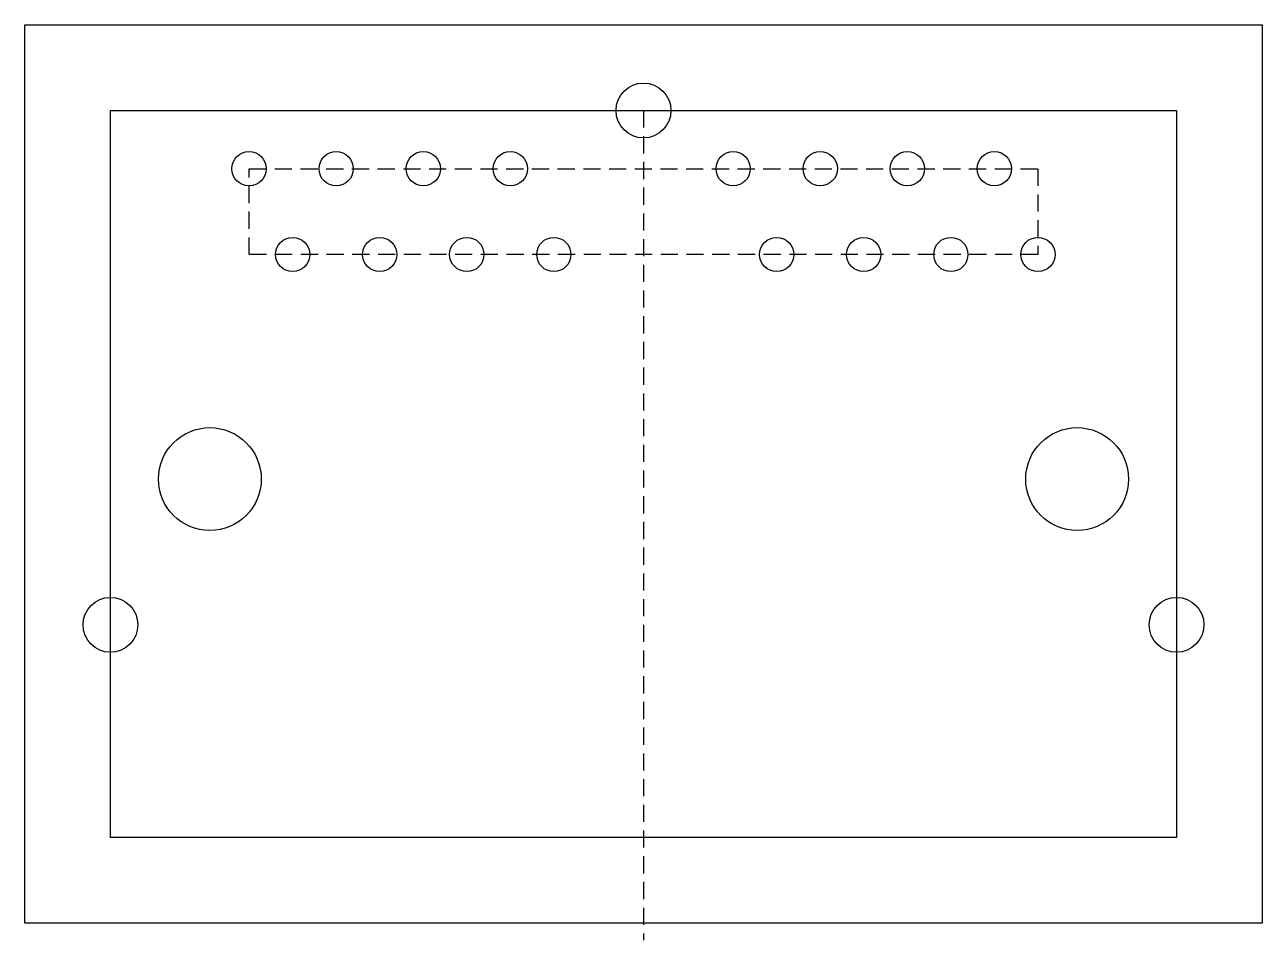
# Model space of a CAD drawing. Header units: millimetres. Extents: x 9.7 to 45.8, y -15 to 11.7.
import ezdxf

# ---------------------------------------------------------------- set-up
doc = ezdxf.new("R2010")
doc.units = ezdxf.units.MM
doc.linetypes.add('DASHED', pattern=[0.75, 0.5, -0.25])
doc.layers.get('0').update_dxf_attribs({"linetype": 'CONTINUOUS'})
doc.layers.add('1', color=7, linetype='DASHED')

msp = doc.modelspace()

# ---------------------------------------------------------------- linework, layer by layer
for points in [[(45.825, -14.5), (9.725, -14.5), (9.725, 11.7), (45.825, 11.7)], [(12.225, 9.2), (43.325, 9.2), (43.325, -12), (12.225, -12)]]:
    msp.add_lwpolyline(points, close=True)
for centre, radius in [((27.775, 9.2), 0.8), ((16.27, 7.5), 0.5), ((18.81, 7.5), 0.5), ((21.35, 7.5), 0.5), ((23.89, 7.5), 0.5), ((30.39, 7.5), 0.5), ((32.93, 7.5), 0.5), ((35.47, 7.5), 0.5), ((38.01, 7.5), 0.5), ((17.54, 5), 0.5), ((20.08, 5), 0.5), ((22.62, 5), 0.5), ((25.16, 5), 0.5), ((31.66, 5), 0.5), ((34.2, 5), 0.5), ((36.74, 5), 0.5), ((39.28, 5), 0.5), ((15.125, -1.55), 1.5), ((40.425, -1.55), 1.5), ((12.225, -5.8), 0.8), ((43.325, -5.8), 0.8)]:
    msp.add_circle(centre, radius)
at = {"layer": '1'}
for p, q in [((27.775, 9.2), (27.775, -15)), ((16.27, 7.5), (39.28, 7.5)), ((16.27, 5), (16.27, 7.5)), ((39.28, 7.5), (39.28, 5)), ((39.28, 5), (16.27, 5))]:
    msp.add_line(p, q, dxfattribs=at)

doc.saveas('drawing.dxf')
